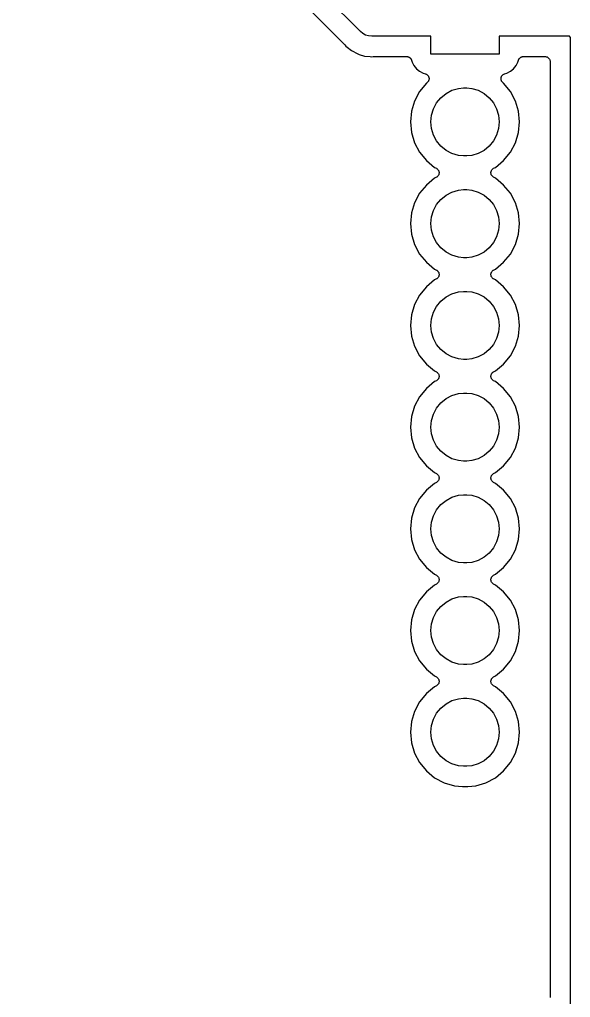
# Model space of a CAD drawing. Extents: x 1.72 to 9.76, y -6.3 to -1.2.
# Drawn here: x 8.26 to 8.802, y -3.755 to -2.794 of the extents above; entities that cross this region are included whole.
import ezdxf

# ---------------------------------------------------------------- set-up
doc = ezdxf.new("R2010")
doc.units = 0
doc.header["$MEASUREMENT"] = 0
doc.layers.add('BLACK', color=7, linetype='CONTINUOUS')

msp = doc.modelspace()

# ---------------------------------------------------------------- linework, layer by layer
at = {"layer": 'BLACK', "linetype": 'CONTINUOUS'}
for p, q in [((8.59461, -2.80539), (8.27335, -2.48412)), ((8.26007, -2.49913), (8.5796, -2.81866)), ((8.59511, -2.80599), (8.59461, -2.80539)), ((8.59749, -2.80794), (8.59511, -2.80599)), ((8.5975, -2.80796), (8.59749, -2.80794)), ((8.60024, -2.80942), (8.5975, -2.80796)), ((8.60321, -2.81032), (8.60024, -2.80942)), ((8.6063, -2.81062), (8.60321, -2.81032)), ((8.60707, -2.81055), (8.6063, -2.81062)), ((8.66454, -2.81055), (8.60707, -2.81055)), ((8.66454, -2.82826), (8.66454, -2.81055)), ((8.80056, -2.81055), (8.73146, -2.81055)), ((8.73146, -2.81055), (8.73146, -2.82826)), ((8.80165, -2.81164), (8.80056, -2.81055)), ((8.80165, -3.76584), (8.80165, -2.81164)), ((8.5796, -2.81866), (8.57965, -2.81871)), ((8.57965, -2.81871), (8.57978, -2.81888)), ((8.57978, -2.81888), (8.57993, -2.81903)), ((8.57993, -2.81903), (8.5809, -2.8202)), ((8.5809, -2.8202), (8.58207, -2.82116)), ((8.58207, -2.82116), (8.58207, -2.82117)), ((8.58207, -2.82117), (8.58634, -2.82467)), ((8.58634, -2.82467), (8.59255, -2.82799)), ((8.59255, -2.82799), (8.59385, -2.82838)), ((8.59385, -2.82838), (8.59385, -2.82838)), ((8.59385, -2.82838), (8.59929, -2.83003)), ((8.59929, -2.83003), (8.60478, -2.83057)), ((8.60478, -2.83057), (8.60478, -2.83057)), ((8.60478, -2.83057), (8.6063, -2.83072)), ((8.6063, -2.83072), (8.60781, -2.83057)), ((8.60781, -2.83057), (8.60788, -2.83057)), ((8.60788, -2.83057), (8.60809, -2.83057)), ((8.60809, -2.83057), (8.6083, -2.83055)), ((8.6083, -2.83055), (8.64062, -2.83055)), ((8.64062, -2.83055), (8.64069, -2.83055)), ((8.64069, -2.83055), (8.64091, -2.83057)), ((8.64091, -2.83057), (8.64114, -2.83057)), ((8.64114, -2.83057), (8.6414, -2.83063)), ((8.6414, -2.83063), (8.64166, -2.83066)), ((8.64166, -2.83066), (8.64187, -2.83073)), ((8.64187, -2.83073), (8.64209, -2.83077)), ((8.64209, -2.83077), (8.64234, -2.83087)), ((8.64234, -2.83087), (8.64259, -2.83095)), ((8.64259, -2.83095), (8.64279, -2.83106)), ((8.64279, -2.83106), (8.64299, -2.83115)), ((8.64299, -2.83115), (8.64321, -2.83129)), ((8.64321, -2.83129), (8.64344, -2.83142)), ((8.64344, -2.83142), (8.64362, -2.83157)), ((8.64362, -2.83157), (8.6438, -2.83169)), ((8.6438, -2.83169), (8.64399, -2.83188)), ((8.64399, -2.83188), (8.64419, -2.83205)), ((8.64419, -2.83205), (8.64433, -2.83222)), ((8.64433, -2.83222), (8.64449, -2.83238)), ((8.64449, -2.83238), (8.64464, -2.8326)), ((8.64464, -2.8326), (8.6448, -2.83281)), ((8.6448, -2.83281), (8.64491, -2.83301)), ((8.64491, -2.83301), (8.64503, -2.83319)), ((8.64503, -2.83319), (8.64513, -2.83344)), ((8.64513, -2.83344), (8.64526, -2.83367)), ((8.64526, -2.83367), (8.64532, -2.83389)), ((8.64532, -2.83389), (8.6454, -2.8341)), ((8.6454, -2.8341), (8.64597, -2.83596)), ((8.73146, -2.82826), (8.66454, -2.82826)), ((8.75003, -2.83596), (8.7506, -2.8341)), ((8.7506, -2.8341), (8.75062, -2.83403)), ((8.75062, -2.83403), (8.7507, -2.83382)), ((8.7507, -2.83382), (8.75077, -2.83361)), ((8.75077, -2.83361), (8.7509, -2.83338)), ((8.7509, -2.83338), (8.751, -2.83313)), ((8.751, -2.83313), (8.75113, -2.83295)), ((8.75113, -2.83295), (8.75123, -2.83275)), ((8.75123, -2.83275), (8.7514, -2.83255)), ((8.7514, -2.83255), (8.75155, -2.83233)), ((8.75155, -2.83233), (8.75171, -2.83217)), ((8.75171, -2.83217), (8.75186, -2.832)), ((8.75186, -2.832), (8.75206, -2.83183)), ((8.75206, -2.83183), (8.75225, -2.83165)), ((8.75225, -2.83165), (8.75244, -2.83152)), ((8.75244, -2.83152), (8.75261, -2.83138)), ((8.75261, -2.83138), (8.75285, -2.83126)), ((8.75285, -2.83126), (8.75307, -2.83111)), ((8.75307, -2.83111), (8.75328, -2.83103)), ((8.75328, -2.83103), (8.75347, -2.83093)), ((8.75347, -2.83093), (8.75373, -2.83085)), ((8.75373, -2.83085), (8.75397, -2.83075)), ((8.75397, -2.83075), (8.75419, -2.83071)), ((8.75419, -2.83071), (8.75441, -2.83064)), ((8.75441, -2.83064), (8.75467, -2.83062)), ((8.75467, -2.83062), (8.75493, -2.83057)), ((8.75493, -2.83057), (8.75516, -2.83057)), ((8.75516, -2.83057), (8.75538, -2.83055)), ((8.75538, -2.83055), (8.77665, -2.83055)), ((8.77665, -2.83055), (8.77669, -2.83055)), ((8.77669, -2.83055), (8.77669, -2.83055)), ((8.77669, -2.83055), (8.77669, -2.83055)), ((8.77669, -2.83055), (8.77672, -2.83055)), ((8.77672, -2.83055), (8.77719, -2.8306)), ((8.77719, -2.8306), (8.77766, -2.83065)), ((8.77766, -2.83065), (8.77767, -2.83066)), ((8.77767, -2.83066), (8.77769, -2.83066)), ((8.77769, -2.83066), (8.77814, -2.8308)), ((8.77814, -2.8308), (8.77859, -2.83094)), ((8.77859, -2.83094), (8.77861, -2.83095)), ((8.77861, -2.83095), (8.77862, -2.83095)), ((8.77862, -2.83095), (8.77903, -2.83118)), ((8.77903, -2.83118), (8.77945, -2.8314)), ((8.77945, -2.8314), (8.77946, -2.83141)), ((8.77946, -2.83141), (8.77948, -2.83142)), ((8.77948, -2.83142), (8.77984, -2.83172)), ((8.77984, -2.83172), (8.7802, -2.83202)), ((8.7802, -2.83202), (8.78021, -2.83204)), ((8.78021, -2.83204), (8.78022, -2.83205)), ((8.78022, -2.83205), (8.78052, -2.83242)), ((8.78052, -2.83242), (8.78082, -2.83278)), ((8.78082, -2.83278), (8.78082, -2.8328)), ((8.78082, -2.8328), (8.78084, -2.83281)), ((8.78084, -2.83281), (8.78105, -2.83323)), ((8.78105, -2.83323), (8.78127, -2.83364)), ((8.78127, -2.83364), (8.78128, -2.83366)), ((8.78128, -2.83366), (8.78129, -2.83367)), ((8.78129, -2.83367), (8.78142, -2.83413)), ((8.78142, -2.83413), (8.78156, -2.83458)), ((8.78156, -2.83458), (8.78156, -2.83459)), ((8.78156, -2.83459), (8.78156, -2.83461)), ((8.78156, -2.83461), (8.78161, -2.83508)), ((8.78161, -2.83508), (8.78165, -2.83555)), ((8.78165, -2.83555), (8.78165, -3.75548)), ((8.64597, -2.83596), (8.64783, -2.83943)), ((8.64783, -2.83943), (8.65032, -2.84248)), ((8.65032, -2.84248), (8.65337, -2.84497)), ((8.65337, -2.84497), (8.65684, -2.84683)), ((8.73916, -2.84683), (8.74263, -2.84497)), ((8.74263, -2.84497), (8.74568, -2.84248)), ((8.74568, -2.84248), (8.74817, -2.83943)), ((8.74817, -2.83943), (8.75003, -2.83596)), ((8.65684, -2.84683), (8.65908, -2.84751)), ((8.65908, -2.84751), (8.65913, -2.84753)), ((8.65913, -2.84753), (8.65913, -2.84753)), ((8.65913, -2.84753), (8.65913, -2.84753)), ((8.65913, -2.84753), (8.65915, -2.84753)), ((8.65915, -2.84753), (8.6596, -2.84772)), ((8.6596, -2.84772), (8.66003, -2.84791)), ((8.66003, -2.84791), (8.66004, -2.84791)), ((8.66004, -2.84791), (8.66005, -2.84792)), ((8.66005, -2.84792), (8.66045, -2.84819)), ((8.66045, -2.84819), (8.66084, -2.84846)), ((8.66084, -2.84846), (8.66084, -2.84846)), ((8.66084, -2.84846), (8.66085, -2.84847)), ((8.66085, -2.84847), (8.66119, -2.84882)), ((8.66119, -2.84882), (8.66152, -2.84915)), ((8.66176, -2.85508), (8.6615, -2.85547)), ((8.66152, -2.84915), (8.66153, -2.84916)), ((8.66153, -2.84916), (8.66153, -2.84917)), ((8.66153, -2.84917), (8.6618, -2.84957)), ((8.66203, -2.85468), (8.66176, -2.85508)), ((8.6618, -2.84957), (8.66206, -2.84997)), ((8.66204, -2.85466), (8.66203, -2.85467)), ((8.66203, -2.85467), (8.66203, -2.85468)), ((8.66222, -2.85423), (8.66204, -2.85466)), ((8.66206, -2.84997), (8.66206, -2.84998)), ((8.66206, -2.84998), (8.66207, -2.84999)), ((8.66207, -2.84999), (8.66224, -2.85043)), ((8.66241, -2.85378), (8.66222, -2.85423)), ((8.66224, -2.85043), (8.66243, -2.85087)), ((8.66251, -2.85329), (8.66241, -2.85376)), ((8.66241, -2.85376), (8.66241, -2.85377)), ((8.66241, -2.85377), (8.66241, -2.85378)), ((8.66243, -2.85087), (8.66243, -2.85088)), ((8.66243, -2.85088), (8.66243, -2.85089)), ((8.66243, -2.85089), (8.66252, -2.85136)), ((8.66261, -2.85282), (8.66251, -2.85329)), ((8.66252, -2.85136), (8.66261, -2.85183)), ((8.66261, -2.85183), (8.66261, -2.85184)), ((8.66261, -2.85184), (8.66261, -2.85185)), ((8.66261, -2.85185), (8.66261, -2.85232)), ((8.66261, -2.85232), (8.66261, -2.8528)), ((8.66261, -2.8528), (8.66261, -2.85281)), ((8.66261, -2.85281), (8.66261, -2.85282)), ((8.73339, -2.85178), (8.7334, -2.85177)), ((8.73339, -2.85225), (8.73339, -2.85178)), ((8.73339, -2.85273), (8.73339, -2.85225)), ((8.73339, -2.85274), (8.73339, -2.85273)), ((8.73339, -2.85276), (8.73339, -2.85274)), ((8.73348, -2.85322), (8.73339, -2.85276)), ((8.7334, -2.85176), (8.73349, -2.85129)), ((8.7334, -2.85177), (8.7334, -2.85176)), ((8.73357, -2.85369), (8.73348, -2.85322)), ((8.73349, -2.85129), (8.73359, -2.85082)), ((8.73357, -2.8537), (8.73357, -2.85369)), ((8.73357, -2.85371), (8.73357, -2.8537)), ((8.73375, -2.85416), (8.73357, -2.85371)), ((8.73359, -2.8508), (8.73378, -2.85037)), ((8.73359, -2.85081), (8.73359, -2.8508)), ((8.73359, -2.85082), (8.73359, -2.85081)), ((8.73393, -2.8546), (8.73375, -2.85416)), ((8.73378, -2.85037), (8.73397, -2.84992)), ((8.73393, -2.85461), (8.73393, -2.8546)), ((8.73394, -2.85462), (8.73393, -2.85461)), ((8.7342, -2.85501), (8.73394, -2.85462)), ((8.73397, -2.84991), (8.73398, -2.8499)), ((8.73397, -2.84992), (8.73397, -2.84991)), ((8.73398, -2.8499), (8.73424, -2.84951)), ((8.73446, -2.85542), (8.7342, -2.85501)), ((8.73424, -2.84951), (8.73451, -2.84911)), ((8.73451, -2.84911), (8.73452, -2.84911)), ((8.73452, -2.8491), (8.73487, -2.84876)), ((8.73452, -2.84911), (8.73452, -2.8491)), ((8.73487, -2.84876), (8.7352, -2.84843)), ((8.7352, -2.84843), (8.73521, -2.84842)), ((8.73521, -2.84842), (8.73522, -2.84841)), ((8.73522, -2.84841), (8.73562, -2.84815)), ((8.73562, -2.84815), (8.73601, -2.84788)), ((8.73601, -2.84788), (8.73602, -2.84788)), ((8.73602, -2.84788), (8.73603, -2.84787)), ((8.73603, -2.84787), (8.73648, -2.84769)), ((8.73648, -2.84769), (8.73692, -2.84751)), ((8.73692, -2.84751), (8.73916, -2.84683)), ((8.66001, -2.85681), (8.65333, -2.86495)), ((8.66081, -2.85616), (8.66001, -2.85681)), ((8.66114, -2.85583), (8.66081, -2.85616)), ((8.66148, -2.85549), (8.66114, -2.85583)), ((8.66149, -2.85548), (8.66148, -2.85549)), ((8.6615, -2.85547), (8.66149, -2.85548)), ((8.67932, -2.86684), (8.68513, -2.86373)), ((8.68513, -2.86373), (8.69144, -2.86182)), ((8.69144, -2.86182), (8.69636, -2.86134)), ((8.69636, -2.86134), (8.69964, -2.86134)), ((8.69964, -2.86134), (8.70456, -2.86182)), ((8.70456, -2.86182), (8.71087, -2.86373)), ((8.71087, -2.86373), (8.71668, -2.86684)), ((8.73447, -2.85542), (8.73446, -2.85542)), ((8.73447, -2.85543), (8.73447, -2.85542)), ((8.73481, -2.85577), (8.73447, -2.85543)), ((8.73514, -2.85612), (8.73481, -2.85577)), ((8.73516, -2.85613), (8.73514, -2.85612)), ((8.73519, -2.85616), (8.73516, -2.85613)), ((8.73516, -2.85613), (8.73516, -2.85613)), ((8.73516, -2.85613), (8.73516, -2.85613)), ((8.73599, -2.85681), (8.73519, -2.85616)), ((8.74267, -2.86495), (8.73599, -2.85681)), ((8.64837, -2.87424), (8.64531, -2.88432)), ((8.65333, -2.86495), (8.64837, -2.87424)), ((8.67004, -2.87612), (8.67422, -2.87102)), ((8.67422, -2.87102), (8.67932, -2.86684)), ((8.71668, -2.86684), (8.72178, -2.87102)), ((8.72178, -2.87102), (8.72596, -2.87612)), ((8.74763, -2.87424), (8.74267, -2.86495)), ((8.75069, -2.88432), (8.74763, -2.87424)), ((8.66502, -2.88824), (8.66693, -2.88193)), ((8.66693, -2.88193), (8.67004, -2.87612)), ((8.72596, -2.87612), (8.72907, -2.88193)), ((8.72907, -2.88193), (8.73098, -2.88824)), ((8.64531, -2.88432), (8.64428, -2.8948)), ((8.66437, -2.8948), (8.66502, -2.88824)), ((8.73098, -2.88824), (8.73163, -2.8948)), ((8.75172, -2.8948), (8.75069, -2.88432)), ((8.64428, -2.8948), (8.64531, -2.90528)), ((8.66502, -2.90136), (8.66437, -2.8948)), ((8.66693, -2.90767), (8.66502, -2.90136)), ((8.73098, -2.90136), (8.72907, -2.90767)), ((8.73163, -2.8948), (8.73098, -2.90136)), ((8.75069, -2.90528), (8.75172, -2.8948)), ((8.64531, -2.90528), (8.64837, -2.91536)), ((8.67004, -2.91348), (8.66693, -2.90767)), ((8.72907, -2.90767), (8.72596, -2.91348)), ((8.74763, -2.91536), (8.75069, -2.90528)), ((8.64837, -2.91536), (8.65333, -2.92465)), ((8.67422, -2.91858), (8.67004, -2.91348)), ((8.67932, -2.92276), (8.67422, -2.91858)), ((8.72178, -2.91858), (8.71668, -2.92276)), ((8.72596, -2.91348), (8.72178, -2.91858)), ((8.74267, -2.92465), (8.74763, -2.91536)), ((8.65333, -2.92465), (8.66001, -2.93279)), ((8.68513, -2.92587), (8.67932, -2.92276)), ((8.69144, -2.92778), (8.68513, -2.92587)), ((8.69636, -2.92826), (8.69144, -2.92778)), ((8.69964, -2.92826), (8.69636, -2.92826)), ((8.70456, -2.92778), (8.69964, -2.92826)), ((8.71087, -2.92587), (8.70456, -2.92778)), ((8.71668, -2.92276), (8.71087, -2.92587)), ((8.73599, -2.93279), (8.74267, -2.92465)), ((8.66001, -2.93279), (8.66815, -2.93947)), ((8.66815, -2.93947), (8.66988, -2.94039)), ((8.66988, -2.94039), (8.66992, -2.94041)), ((8.66992, -2.94041), (8.66992, -2.94041)), ((8.66992, -2.94041), (8.66992, -2.94041)), ((8.66992, -2.94041), (8.66994, -2.94042)), ((8.66994, -2.94042), (8.67033, -2.94069)), ((8.67033, -2.94069), (8.67072, -2.94096)), ((8.67072, -2.94096), (8.67073, -2.94097)), ((8.67073, -2.94097), (8.67074, -2.94098)), ((8.67074, -2.94098), (8.67108, -2.94132)), ((8.67108, -2.94132), (8.67141, -2.94166)), ((8.67141, -2.94166), (8.67142, -2.94167)), ((8.72435, -2.94202), (8.72462, -2.94162)), ((8.72462, -2.94162), (8.72463, -2.94161)), ((8.72463, -2.94161), (8.72464, -2.9416)), ((8.72464, -2.9416), (8.72498, -2.94127)), ((8.72498, -2.94127), (8.72531, -2.94093)), ((8.72531, -2.94093), (8.72532, -2.94093)), ((8.72532, -2.94093), (8.72533, -2.94092)), ((8.72533, -2.94092), (8.72573, -2.94065)), ((8.72573, -2.94065), (8.72612, -2.94039)), ((8.72612, -2.94039), (8.72785, -2.93947)), ((8.72785, -2.93947), (8.73599, -2.93279)), ((8.66815, -2.95013), (8.66001, -2.95681)), ((8.66988, -2.94921), (8.66815, -2.95013)), ((8.67027, -2.94894), (8.66988, -2.94921)), ((8.67067, -2.94868), (8.67027, -2.94894)), ((8.67068, -2.94867), (8.67067, -2.94868)), ((8.67069, -2.94867), (8.67068, -2.94867)), ((8.67103, -2.94833), (8.67069, -2.94867)), ((8.67136, -2.948), (8.67103, -2.94833)), ((8.67137, -2.94799), (8.67136, -2.948)), ((8.67138, -2.94798), (8.67137, -2.94799)), ((8.67165, -2.94758), (8.67138, -2.94798)), ((8.67142, -2.94167), (8.67142, -2.94168)), ((8.67142, -2.94168), (8.67168, -2.94207)), ((8.67191, -2.94719), (8.67165, -2.94758)), ((8.67168, -2.94207), (8.67195, -2.94247)), ((8.67192, -2.94718), (8.67191, -2.94719)), ((8.67211, -2.94673), (8.67192, -2.94717)), ((8.67192, -2.94717), (8.67192, -2.94718)), ((8.67195, -2.94247), (8.67195, -2.94248)), ((8.67195, -2.94248), (8.67196, -2.94249)), ((8.67196, -2.94249), (8.67213, -2.94293)), ((8.67229, -2.94629), (8.67211, -2.94673)), ((8.67213, -2.94293), (8.67231, -2.94338)), ((8.6723, -2.94627), (8.67229, -2.94628)), ((8.67229, -2.94628), (8.67229, -2.94629)), ((8.67239, -2.9458), (8.6723, -2.94627)), ((8.67231, -2.94338), (8.67231, -2.94339)), ((8.67231, -2.94339), (8.67232, -2.9434)), ((8.67232, -2.9434), (8.67241, -2.94387)), ((8.67249, -2.94533), (8.67239, -2.9458)), ((8.67241, -2.94387), (8.6725, -2.94434)), ((8.6725, -2.94483), (8.67249, -2.94531)), ((8.67249, -2.94531), (8.67249, -2.94532)), ((8.67249, -2.94532), (8.67249, -2.94533)), ((8.6725, -2.94434), (8.6725, -2.94435)), ((8.6725, -2.94435), (8.6725, -2.94436)), ((8.6725, -2.94436), (8.6725, -2.94483)), ((8.7235, -2.94477), (8.72351, -2.94429)), ((8.7235, -2.94524), (8.7235, -2.94477)), ((8.7235, -2.94525), (8.7235, -2.94524)), ((8.7235, -2.94526), (8.7235, -2.94525)), ((8.72359, -2.94573), (8.7235, -2.94526)), ((8.72351, -2.94427), (8.72361, -2.9438)), ((8.72351, -2.94428), (8.72351, -2.94427)), ((8.72351, -2.94429), (8.72351, -2.94428)), ((8.72368, -2.9462), (8.72359, -2.94573)), ((8.72361, -2.9438), (8.7237, -2.94333)), ((8.72369, -2.94621), (8.72368, -2.9462)), ((8.72369, -2.94622), (8.72369, -2.94621)), ((8.72387, -2.94666), (8.72369, -2.94622)), ((8.7237, -2.94333), (8.72371, -2.94332)), ((8.72371, -2.94331), (8.72389, -2.94287)), ((8.72371, -2.94332), (8.72371, -2.94331)), ((8.72404, -2.94711), (8.72387, -2.94666)), ((8.72389, -2.94287), (8.72408, -2.94243)), ((8.72405, -2.94712), (8.72404, -2.94711)), ((8.72405, -2.94713), (8.72405, -2.94712)), ((8.72432, -2.94752), (8.72405, -2.94713)), ((8.72408, -2.94242), (8.72409, -2.94241)), ((8.72408, -2.94243), (8.72408, -2.94242)), ((8.72409, -2.94241), (8.72435, -2.94202)), ((8.72458, -2.94792), (8.72432, -2.94752)), ((8.72458, -2.94793), (8.72458, -2.94792)), ((8.72459, -2.94794), (8.72458, -2.94793)), ((8.72492, -2.94828), (8.72459, -2.94794)), ((8.72526, -2.94862), (8.72492, -2.94828)), ((8.72527, -2.94863), (8.72526, -2.94862)), ((8.72528, -2.94864), (8.72527, -2.94863)), ((8.72566, -2.9489), (8.72528, -2.94864)), ((8.72606, -2.94918), (8.72566, -2.9489)), ((8.72608, -2.94919), (8.72606, -2.94918)), ((8.72612, -2.94921), (8.72608, -2.94919)), ((8.72608, -2.94919), (8.72608, -2.94919)), ((8.72608, -2.94919), (8.72608, -2.94919)), ((8.72785, -2.95013), (8.72612, -2.94921)), ((8.73599, -2.95681), (8.72785, -2.95013)), ((8.66001, -2.95681), (8.65333, -2.96495)), ((8.74267, -2.96495), (8.73599, -2.95681)), ((8.65333, -2.96495), (8.64837, -2.97424)), ((8.67422, -2.97102), (8.67932, -2.96684)), ((8.67932, -2.96684), (8.68513, -2.96373)), ((8.68513, -2.96373), (8.69144, -2.96182)), ((8.69144, -2.96182), (8.69636, -2.96134)), ((8.69636, -2.96134), (8.69964, -2.96134)), ((8.69964, -2.96134), (8.70456, -2.96182)), ((8.70456, -2.96182), (8.71087, -2.96373)), ((8.71087, -2.96373), (8.71668, -2.96684)), ((8.71668, -2.96684), (8.72178, -2.97102)), ((8.74763, -2.97424), (8.74267, -2.96495)), ((8.64837, -2.97424), (8.64531, -2.98432)), ((8.66693, -2.98193), (8.67004, -2.97612)), ((8.67004, -2.97612), (8.67422, -2.97102)), ((8.72178, -2.97102), (8.72596, -2.97612)), ((8.72596, -2.97612), (8.72907, -2.98193)), ((8.75069, -2.98432), (8.74763, -2.97424)), ((8.64531, -2.98432), (8.64428, -2.9948)), ((8.66437, -2.9948), (8.66502, -2.98824)), ((8.66502, -2.98824), (8.66693, -2.98193)), ((8.72907, -2.98193), (8.73098, -2.98824)), ((8.73098, -2.98824), (8.73163, -2.9948)), ((8.75172, -2.9948), (8.75069, -2.98432)), ((8.64428, -2.9948), (8.64531, -3.00528)), ((8.66502, -3.00136), (8.66437, -2.9948)), ((8.73163, -2.9948), (8.73098, -3.00136)), ((8.75069, -3.00528), (8.75172, -2.9948)), ((8.64531, -3.00528), (8.64837, -3.01536)), ((8.66693, -3.00767), (8.66502, -3.00136)), ((8.67004, -3.01348), (8.66693, -3.00767)), ((8.72907, -3.00767), (8.72596, -3.01348)), ((8.73098, -3.00136), (8.72907, -3.00767)), ((8.74763, -3.01536), (8.75069, -3.00528)), ((8.64837, -3.01536), (8.65333, -3.02465)), ((8.67422, -3.01858), (8.67004, -3.01348)), ((8.72596, -3.01348), (8.72178, -3.01858)), ((8.74267, -3.02465), (8.74763, -3.01536)), ((8.65333, -3.02465), (8.66001, -3.03279)), ((8.67932, -3.02276), (8.67422, -3.01858)), ((8.68513, -3.02587), (8.67932, -3.02276)), ((8.69144, -3.02778), (8.68513, -3.02587)), ((8.69636, -3.02826), (8.69144, -3.02778)), ((8.70456, -3.02778), (8.69964, -3.02826)), ((8.71087, -3.02587), (8.70456, -3.02778)), ((8.71668, -3.02276), (8.71087, -3.02587)), ((8.72178, -3.01858), (8.71668, -3.02276)), ((8.73599, -3.03279), (8.74267, -3.02465)), ((8.66001, -3.03279), (8.66815, -3.03947)), ((8.69964, -3.02826), (8.69636, -3.02826)), ((8.72785, -3.03947), (8.73599, -3.03279)), ((8.66815, -3.03947), (8.66988, -3.04039)), ((8.66988, -3.04039), (8.66992, -3.04041)), ((8.66992, -3.04041), (8.66992, -3.04041)), ((8.66992, -3.04041), (8.66992, -3.04041)), ((8.66992, -3.04041), (8.66994, -3.04042)), ((8.66994, -3.04042), (8.67033, -3.04069)), ((8.67033, -3.04069), (8.67072, -3.04096)), ((8.67072, -3.04096), (8.67073, -3.04097)), ((8.67073, -3.04097), (8.67074, -3.04098)), ((8.67074, -3.04098), (8.67108, -3.04132)), ((8.67108, -3.04132), (8.67141, -3.04166)), ((8.67141, -3.04166), (8.67142, -3.04167)), ((8.67142, -3.04167), (8.67142, -3.04168)), ((8.67142, -3.04168), (8.67168, -3.04207)), ((8.67191, -3.04719), (8.67165, -3.04758)), ((8.67168, -3.04207), (8.67195, -3.04247)), ((8.67192, -3.04718), (8.67191, -3.04719)), ((8.67211, -3.04673), (8.67192, -3.04717)), ((8.67192, -3.04717), (8.67192, -3.04718)), ((8.67195, -3.04247), (8.67195, -3.04248)), ((8.67195, -3.04248), (8.67196, -3.04249)), ((8.67196, -3.04249), (8.67213, -3.04293)), ((8.67229, -3.04629), (8.67211, -3.04673)), ((8.67213, -3.04293), (8.67231, -3.04338)), ((8.6723, -3.04627), (8.67229, -3.04628)), ((8.67229, -3.04628), (8.67229, -3.04629)), ((8.67239, -3.0458), (8.6723, -3.04627)), ((8.67231, -3.04338), (8.67231, -3.04339)), ((8.67231, -3.04339), (8.67232, -3.0434)), ((8.67232, -3.0434), (8.67241, -3.04387)), ((8.67249, -3.04533), (8.67239, -3.0458)), ((8.67241, -3.04387), (8.6725, -3.04434)), ((8.6725, -3.04483), (8.67249, -3.04531)), ((8.67249, -3.04531), (8.67249, -3.04532)), ((8.67249, -3.04532), (8.67249, -3.04533)), ((8.6725, -3.04434), (8.6725, -3.04435)), ((8.6725, -3.04435), (8.6725, -3.04436)), ((8.6725, -3.04436), (8.6725, -3.04483)), ((8.7235, -3.04477), (8.72351, -3.04429)), ((8.7235, -3.04524), (8.7235, -3.04477)), ((8.7235, -3.04525), (8.7235, -3.04524)), ((8.7235, -3.04526), (8.7235, -3.04525)), ((8.72359, -3.04573), (8.7235, -3.04526)), ((8.72351, -3.04427), (8.72361, -3.0438)), ((8.72351, -3.04428), (8.72351, -3.04427)), ((8.72351, -3.04429), (8.72351, -3.04428)), ((8.72368, -3.0462), (8.72359, -3.04573)), ((8.72361, -3.0438), (8.7237, -3.04333)), ((8.72369, -3.04621), (8.72368, -3.0462)), ((8.72369, -3.04622), (8.72369, -3.04621)), ((8.72387, -3.04666), (8.72369, -3.04622)), ((8.7237, -3.04333), (8.72371, -3.04332)), ((8.72371, -3.04331), (8.72389, -3.04287)), ((8.72371, -3.04332), (8.72371, -3.04331)), ((8.72404, -3.04711), (8.72387, -3.04666)), ((8.72389, -3.04287), (8.72408, -3.04243)), ((8.72405, -3.04712), (8.72404, -3.04711)), ((8.72405, -3.04713), (8.72405, -3.04712)), ((8.72432, -3.04752), (8.72405, -3.04713)), ((8.72408, -3.04242), (8.72409, -3.04241)), ((8.72408, -3.04243), (8.72408, -3.04242)), ((8.72409, -3.04241), (8.72435, -3.04202)), ((8.72435, -3.04202), (8.72462, -3.04162)), ((8.72462, -3.04162), (8.72463, -3.04161)), ((8.72463, -3.04161), (8.72464, -3.0416)), ((8.72464, -3.0416), (8.72498, -3.04127)), ((8.72498, -3.04127), (8.72531, -3.04093)), ((8.72531, -3.04093), (8.72532, -3.04093)), ((8.72532, -3.04093), (8.72533, -3.04092)), ((8.72533, -3.04092), (8.72573, -3.04065)), ((8.72573, -3.04065), (8.72612, -3.04039)), ((8.72612, -3.04039), (8.72785, -3.03947)), ((8.66001, -3.05681), (8.65333, -3.06495)), ((8.66815, -3.05013), (8.66001, -3.05681)), ((8.66988, -3.04921), (8.66815, -3.05013)), ((8.67027, -3.04894), (8.66988, -3.04921)), ((8.67067, -3.04868), (8.67027, -3.04894)), ((8.67068, -3.04867), (8.67067, -3.04868)), ((8.67069, -3.04867), (8.67068, -3.04867)), ((8.67103, -3.04833), (8.67069, -3.04867)), ((8.67136, -3.048), (8.67103, -3.04833)), ((8.67137, -3.04799), (8.67136, -3.048)), ((8.67138, -3.04798), (8.67137, -3.04799)), ((8.67165, -3.04758), (8.67138, -3.04798)), ((8.72458, -3.04792), (8.72432, -3.04752)), ((8.72458, -3.04793), (8.72458, -3.04792)), ((8.72459, -3.04794), (8.72458, -3.04793)), ((8.72492, -3.04828), (8.72459, -3.04794)), ((8.72526, -3.04862), (8.72492, -3.04828)), ((8.72527, -3.04863), (8.72526, -3.04862)), ((8.72528, -3.04864), (8.72527, -3.04863)), ((8.72566, -3.0489), (8.72528, -3.04864)), ((8.72606, -3.04918), (8.72566, -3.0489)), ((8.72608, -3.04919), (8.72606, -3.04918)), ((8.72612, -3.04921), (8.72608, -3.04919)), ((8.72608, -3.04919), (8.72608, -3.04919)), ((8.72608, -3.04919), (8.72608, -3.04919)), ((8.72785, -3.05013), (8.72612, -3.04921)), ((8.73599, -3.05681), (8.72785, -3.05013)), ((8.74267, -3.06495), (8.73599, -3.05681)), ((8.65333, -3.06495), (8.64837, -3.07424)), ((8.67932, -3.06684), (8.68513, -3.06373)), ((8.68513, -3.06373), (8.69144, -3.06182)), ((8.69144, -3.06182), (8.69636, -3.06134)), ((8.69636, -3.06134), (8.69964, -3.06134)), ((8.69964, -3.06134), (8.70456, -3.06182)), ((8.70456, -3.06182), (8.71087, -3.06373)), ((8.71087, -3.06373), (8.71668, -3.06684)), ((8.74763, -3.07424), (8.74267, -3.06495)), ((8.64837, -3.07424), (8.64531, -3.08432)), ((8.66693, -3.08193), (8.67004, -3.07612)), ((8.67004, -3.07612), (8.67422, -3.07102)), ((8.67422, -3.07102), (8.67932, -3.06684)), ((8.71668, -3.06684), (8.72178, -3.07102)), ((8.72178, -3.07102), (8.72596, -3.07612)), ((8.72596, -3.07612), (8.72907, -3.08193)), ((8.75069, -3.08432), (8.74763, -3.07424)), ((8.64531, -3.08432), (8.64428, -3.0948)), ((8.66502, -3.08824), (8.66693, -3.08193)), ((8.72907, -3.08193), (8.73098, -3.08824)), ((8.75172, -3.0948), (8.75069, -3.08432)), ((8.64428, -3.0948), (8.64531, -3.10528)), ((8.66437, -3.0948), (8.66502, -3.08824)), ((8.66502, -3.10136), (8.66437, -3.0948)), ((8.73098, -3.08824), (8.73163, -3.0948)), ((8.73163, -3.0948), (8.73098, -3.10136)), ((8.75069, -3.10528), (8.75172, -3.0948)), ((8.66693, -3.10767), (8.66502, -3.10136)), ((8.73098, -3.10136), (8.72907, -3.10767)), ((8.64531, -3.10528), (8.64837, -3.11536)), ((8.67004, -3.11348), (8.66693, -3.10767)), ((8.67422, -3.11858), (8.67004, -3.11348)), ((8.72596, -3.11348), (8.72178, -3.11858)), ((8.72907, -3.10767), (8.72596, -3.11348)), ((8.74763, -3.11536), (8.75069, -3.10528)), ((8.64837, -3.11536), (8.65333, -3.12465)), ((8.67932, -3.12276), (8.67422, -3.11858)), ((8.68513, -3.12587), (8.67932, -3.12276)), ((8.71668, -3.12276), (8.71087, -3.12587)), ((8.72178, -3.11858), (8.71668, -3.12276)), ((8.74267, -3.12465), (8.74763, -3.11536)), ((8.65333, -3.12465), (8.66001, -3.13279)), ((8.66001, -3.13279), (8.66815, -3.13947)), ((8.69144, -3.12778), (8.68513, -3.12587)), ((8.69636, -3.12826), (8.69144, -3.12778)), ((8.69964, -3.12826), (8.69636, -3.12826)), ((8.70456, -3.12778), (8.69964, -3.12826)), ((8.71087, -3.12587), (8.70456, -3.12778)), ((8.72785, -3.13947), (8.73599, -3.13279)), ((8.73599, -3.13279), (8.74267, -3.12465)), ((8.66815, -3.13947), (8.66988, -3.14039)), ((8.66988, -3.14039), (8.66992, -3.14041)), ((8.66992, -3.14041), (8.66992, -3.14041)), ((8.66992, -3.14041), (8.66992, -3.14041)), ((8.66992, -3.14041), (8.66994, -3.14042)), ((8.66994, -3.14042), (8.67033, -3.14069)), ((8.67033, -3.14069), (8.67072, -3.14096)), ((8.67072, -3.14096), (8.67073, -3.14097)), ((8.67073, -3.14097), (8.67074, -3.14098)), ((8.67074, -3.14098), (8.67108, -3.14132)), ((8.67108, -3.14132), (8.67141, -3.14166)), ((8.67141, -3.14166), (8.67142, -3.14167)), ((8.67142, -3.14167), (8.67142, -3.14168)), ((8.67142, -3.14168), (8.67168, -3.14207)), ((8.67168, -3.14207), (8.67195, -3.14247)), ((8.67195, -3.14247), (8.67195, -3.14248)), ((8.67195, -3.14248), (8.67196, -3.14249)), ((8.67196, -3.14249), (8.67213, -3.14293)), ((8.67213, -3.14293), (8.67231, -3.14338)), ((8.67231, -3.14338), (8.67231, -3.14339)), ((8.67231, -3.14339), (8.67232, -3.1434)), ((8.67232, -3.1434), (8.67241, -3.14387)), ((8.72361, -3.1438), (8.7237, -3.14333)), ((8.7237, -3.14333), (8.72371, -3.14332)), ((8.72371, -3.14331), (8.72389, -3.14287)), ((8.72371, -3.14332), (8.72371, -3.14331)), ((8.72389, -3.14287), (8.72408, -3.14243)), ((8.72408, -3.14242), (8.72409, -3.14241)), ((8.72408, -3.14243), (8.72408, -3.14242)), ((8.72409, -3.14241), (8.72435, -3.14202)), ((8.72435, -3.14202), (8.72462, -3.14162)), ((8.72462, -3.14162), (8.72463, -3.14161)), ((8.72463, -3.14161), (8.72464, -3.1416)), ((8.72464, -3.1416), (8.72498, -3.14127)), ((8.72498, -3.14127), (8.72531, -3.14093)), ((8.72531, -3.14093), (8.72532, -3.14093)), ((8.72532, -3.14093), (8.72533, -3.14092)), ((8.72533, -3.14092), (8.72573, -3.14065)), ((8.72573, -3.14065), (8.72612, -3.14039)), ((8.72612, -3.14039), (8.72785, -3.13947)), ((8.66815, -3.15013), (8.66001, -3.15681)), ((8.66988, -3.14921), (8.66815, -3.15013)), ((8.67027, -3.14894), (8.66988, -3.14921)), ((8.67067, -3.14868), (8.67027, -3.14894)), ((8.67068, -3.14867), (8.67067, -3.14868)), ((8.67069, -3.14867), (8.67068, -3.14867)), ((8.67103, -3.14833), (8.67069, -3.14867)), ((8.67136, -3.148), (8.67103, -3.14833)), ((8.67137, -3.14799), (8.67136, -3.148)), ((8.67138, -3.14798), (8.67137, -3.14799)), ((8.67165, -3.14758), (8.67138, -3.14798)), ((8.67191, -3.14719), (8.67165, -3.14758)), ((8.67192, -3.14718), (8.67191, -3.14719)), ((8.67211, -3.14673), (8.67192, -3.14717)), ((8.67192, -3.14717), (8.67192, -3.14718)), ((8.67229, -3.14629), (8.67211, -3.14673)), ((8.6723, -3.14627), (8.67229, -3.14628)), ((8.67229, -3.14628), (8.67229, -3.14629)), ((8.67239, -3.1458), (8.6723, -3.14627)), ((8.67249, -3.14533), (8.67239, -3.1458)), ((8.67241, -3.14387), (8.6725, -3.14434)), ((8.6725, -3.14483), (8.67249, -3.14531)), ((8.67249, -3.14531), (8.67249, -3.14532)), ((8.67249, -3.14532), (8.67249, -3.14533)), ((8.6725, -3.14434), (8.6725, -3.14435)), ((8.6725, -3.14435), (8.6725, -3.14436)), ((8.6725, -3.14436), (8.6725, -3.14483)), ((8.7235, -3.14477), (8.72351, -3.14429)), ((8.7235, -3.14524), (8.7235, -3.14477)), ((8.7235, -3.14525), (8.7235, -3.14524)), ((8.7235, -3.14526), (8.7235, -3.14525)), ((8.72359, -3.14573), (8.7235, -3.14526)), ((8.72351, -3.14427), (8.72361, -3.1438)), ((8.72351, -3.14428), (8.72351, -3.14427)), ((8.72351, -3.14429), (8.72351, -3.14428)), ((8.72368, -3.1462), (8.72359, -3.14573)), ((8.72369, -3.14621), (8.72368, -3.1462)), ((8.72369, -3.14622), (8.72369, -3.14621)), ((8.72387, -3.14666), (8.72369, -3.14622)), ((8.72404, -3.14711), (8.72387, -3.14666)), ((8.72405, -3.14712), (8.72404, -3.14711)), ((8.72405, -3.14713), (8.72405, -3.14712)), ((8.72432, -3.14752), (8.72405, -3.14713)), ((8.72458, -3.14792), (8.72432, -3.14752)), ((8.72458, -3.14793), (8.72458, -3.14792)), ((8.72459, -3.14794), (8.72458, -3.14793)), ((8.72492, -3.14828), (8.72459, -3.14794)), ((8.72526, -3.14862), (8.72492, -3.14828)), ((8.72527, -3.14863), (8.72526, -3.14862)), ((8.72528, -3.14864), (8.72527, -3.14863)), ((8.72566, -3.1489), (8.72528, -3.14864)), ((8.72606, -3.14918), (8.72566, -3.1489)), ((8.72608, -3.14919), (8.72606, -3.14918)), ((8.72612, -3.14921), (8.72608, -3.14919)), ((8.72608, -3.14919), (8.72608, -3.14919)), ((8.72608, -3.14919), (8.72608, -3.14919)), ((8.72785, -3.15013), (8.72612, -3.14921)), ((8.73599, -3.15681), (8.72785, -3.15013)), ((8.66001, -3.15681), (8.65333, -3.16495)), ((8.68513, -3.16373), (8.69144, -3.16182)), ((8.69144, -3.16182), (8.69636, -3.16134)), ((8.69636, -3.16134), (8.69964, -3.16134)), ((8.69964, -3.16134), (8.70456, -3.16182)), ((8.70456, -3.16182), (8.71087, -3.16373)), ((8.74267, -3.16495), (8.73599, -3.15681)), ((8.65333, -3.16495), (8.64837, -3.17424)), ((8.67004, -3.17612), (8.67422, -3.17102)), ((8.67422, -3.17102), (8.67932, -3.16684)), ((8.67932, -3.16684), (8.68513, -3.16373)), ((8.71087, -3.16373), (8.71668, -3.16684)), ((8.71668, -3.16684), (8.72178, -3.17102)), ((8.72178, -3.17102), (8.72596, -3.17612)), ((8.74763, -3.17424), (8.74267, -3.16495)), ((8.64837, -3.17424), (8.64531, -3.18432)), ((8.66502, -3.18824), (8.66693, -3.18193)), ((8.66693, -3.18193), (8.67004, -3.17612)), ((8.72596, -3.17612), (8.72907, -3.18193)), ((8.72907, -3.18193), (8.73098, -3.18824)), ((8.75069, -3.18432), (8.74763, -3.17424)), ((8.64531, -3.18432), (8.64428, -3.1948)), ((8.66437, -3.1948), (8.66502, -3.18824)), ((8.73098, -3.18824), (8.73163, -3.1948)), ((8.75172, -3.1948), (8.75069, -3.18432)), ((8.64428, -3.1948), (8.64531, -3.20528)), ((8.66502, -3.20136), (8.66437, -3.1948)), ((8.73163, -3.1948), (8.73098, -3.20136)), ((8.75069, -3.20528), (8.75172, -3.1948)), ((8.64531, -3.20528), (8.64837, -3.21536)), ((8.66693, -3.20767), (8.66502, -3.20136)), ((8.67004, -3.21348), (8.66693, -3.20767)), ((8.72907, -3.20767), (8.72596, -3.21348)), ((8.73098, -3.20136), (8.72907, -3.20767)), ((8.74763, -3.21536), (8.75069, -3.20528)), ((8.64837, -3.21536), (8.65333, -3.22465)), ((8.67422, -3.21858), (8.67004, -3.21348)), ((8.67932, -3.22276), (8.67422, -3.21858)), ((8.72178, -3.21858), (8.71668, -3.22276)), ((8.72596, -3.21348), (8.72178, -3.21858)), ((8.74267, -3.22465), (8.74763, -3.21536)), ((8.65333, -3.22465), (8.66001, -3.23279)), ((8.68513, -3.22587), (8.67932, -3.22276)), ((8.69144, -3.22778), (8.68513, -3.22587)), ((8.69636, -3.22826), (8.69144, -3.22778)), ((8.69964, -3.22826), (8.69636, -3.22826)), ((8.70456, -3.22778), (8.69964, -3.22826)), ((8.71087, -3.22587), (8.70456, -3.22778)), ((8.71668, -3.22276), (8.71087, -3.22587)), ((8.73599, -3.23279), (8.74267, -3.22465)), ((8.66001, -3.23279), (8.66815, -3.23947)), ((8.66815, -3.23947), (8.66988, -3.24039)), ((8.72612, -3.24039), (8.72785, -3.23947)), ((8.72785, -3.23947), (8.73599, -3.23279)), ((8.66988, -3.24921), (8.66815, -3.25013)), ((8.66988, -3.24039), (8.66992, -3.24041)), ((8.67027, -3.24894), (8.66988, -3.24921)), ((8.66992, -3.24041), (8.66992, -3.24041)), ((8.66992, -3.24041), (8.66992, -3.24041)), ((8.66992, -3.24041), (8.66994, -3.24042)), ((8.66994, -3.24042), (8.67033, -3.24069)), ((8.67067, -3.24868), (8.67027, -3.24894)), ((8.67033, -3.24069), (8.67072, -3.24096)), ((8.67068, -3.24867), (8.67067, -3.24868)), ((8.67069, -3.24867), (8.67068, -3.24867)), ((8.67103, -3.24833), (8.67069, -3.24867)), ((8.67072, -3.24096), (8.67073, -3.24097)), ((8.67073, -3.24097), (8.67074, -3.24098)), ((8.67074, -3.24098), (8.67108, -3.24132)), ((8.67136, -3.248), (8.67103, -3.24833)), ((8.67108, -3.24132), (8.67141, -3.24166)), ((8.67137, -3.24799), (8.67136, -3.248)), ((8.67138, -3.24798), (8.67137, -3.24799)), ((8.67165, -3.24758), (8.67138, -3.24798)), ((8.67141, -3.24166), (8.67142, -3.24167)), ((8.67142, -3.24167), (8.67142, -3.24168)), ((8.67142, -3.24168), (8.67168, -3.24207)), ((8.67191, -3.24719), (8.67165, -3.24758)), ((8.67168, -3.24207), (8.67195, -3.24247)), ((8.67192, -3.24718), (8.67191, -3.24719)), ((8.67211, -3.24673), (8.67192, -3.24717)), ((8.67192, -3.24717), (8.67192, -3.24718)), ((8.67195, -3.24247), (8.67195, -3.24248)), ((8.67195, -3.24248), (8.67196, -3.24249)), ((8.67196, -3.24249), (8.67213, -3.24293)), ((8.67229, -3.24629), (8.67211, -3.24673)), ((8.67213, -3.24293), (8.67231, -3.24338)), ((8.6723, -3.24627), (8.67229, -3.24628)), ((8.67229, -3.24628), (8.67229, -3.24629)), ((8.67239, -3.2458), (8.6723, -3.24627)), ((8.67231, -3.24338), (8.67231, -3.24339)), ((8.67231, -3.24339), (8.67232, -3.2434)), ((8.67232, -3.2434), (8.67241, -3.24387)), ((8.67249, -3.24533), (8.67239, -3.2458)), ((8.67241, -3.24387), (8.6725, -3.24434)), ((8.6725, -3.24483), (8.67249, -3.24531)), ((8.67249, -3.24531), (8.67249, -3.24532)), ((8.67249, -3.24532), (8.67249, -3.24533)), ((8.6725, -3.24434), (8.6725, -3.24435)), ((8.6725, -3.24435), (8.6725, -3.24436)), ((8.6725, -3.24436), (8.6725, -3.24483)), ((8.7235, -3.24477), (8.72351, -3.24429)), ((8.7235, -3.24524), (8.7235, -3.24477)), ((8.7235, -3.24525), (8.7235, -3.24524)), ((8.7235, -3.24526), (8.7235, -3.24525)), ((8.72359, -3.24573), (8.7235, -3.24526)), ((8.72351, -3.24427), (8.72361, -3.2438)), ((8.72351, -3.24428), (8.72351, -3.24427)), ((8.72351, -3.24429), (8.72351, -3.24428)), ((8.72368, -3.2462), (8.72359, -3.24573)), ((8.72361, -3.2438), (8.7237, -3.24333)), ((8.72369, -3.24621), (8.72368, -3.2462)), ((8.72369, -3.24622), (8.72369, -3.24621)), ((8.72387, -3.24666), (8.72369, -3.24622)), ((8.7237, -3.24333), (8.72371, -3.24332)), ((8.72371, -3.24331), (8.72389, -3.24287)), ((8.72371, -3.24332), (8.72371, -3.24331)), ((8.72404, -3.24711), (8.72387, -3.24666)), ((8.72389, -3.24287), (8.72408, -3.24243)), ((8.72405, -3.24712), (8.72404, -3.24711)), ((8.72405, -3.24713), (8.72405, -3.24712)), ((8.72432, -3.24752), (8.72405, -3.24713)), ((8.72408, -3.24242), (8.72409, -3.24241)), ((8.72408, -3.24243), (8.72408, -3.24242)), ((8.72409, -3.24241), (8.72436, -3.24202)), ((8.72458, -3.24792), (8.72432, -3.24752)), ((8.72436, -3.24202), (8.72462, -3.24162)), ((8.72458, -3.24793), (8.72458, -3.24792)), ((8.72459, -3.24794), (8.72458, -3.24793)), ((8.72492, -3.24828), (8.72459, -3.24794)), ((8.72462, -3.24162), (8.72463, -3.24161)), ((8.72463, -3.24161), (8.72464, -3.2416)), ((8.72464, -3.2416), (8.72498, -3.24127)), ((8.72526, -3.24862), (8.72492, -3.24828)), ((8.72498, -3.24127), (8.72531, -3.24093)), ((8.72527, -3.24863), (8.72526, -3.24862)), ((8.72528, -3.24864), (8.72527, -3.24863)), ((8.72566, -3.2489), (8.72528, -3.24864)), ((8.72531, -3.24093), (8.72532, -3.24093)), ((8.72532, -3.24093), (8.72533, -3.24092)), ((8.72533, -3.24092), (8.72573, -3.24065)), ((8.72606, -3.24918), (8.72566, -3.2489)), ((8.72573, -3.24065), (8.72612, -3.24039)), ((8.72608, -3.24919), (8.72606, -3.24918)), ((8.72612, -3.24921), (8.72608, -3.24919)), ((8.72608, -3.24919), (8.72608, -3.24919)), ((8.72608, -3.24919), (8.72608, -3.24919)), ((8.72785, -3.25013), (8.72612, -3.24921)), ((8.66001, -3.25681), (8.65333, -3.26495)), ((8.66815, -3.25013), (8.66001, -3.25681)), ((8.73599, -3.25681), (8.72785, -3.25013)), ((8.74267, -3.26495), (8.73599, -3.25681)), ((8.65333, -3.26495), (8.64837, -3.27424)), ((8.67422, -3.27102), (8.67932, -3.26684)), ((8.67932, -3.26684), (8.68513, -3.26373)), ((8.68513, -3.26373), (8.69144, -3.26182)), ((8.69144, -3.26182), (8.69636, -3.26134)), ((8.69636, -3.26134), (8.69964, -3.26134)), ((8.69964, -3.26134), (8.70456, -3.26182)), ((8.70456, -3.26182), (8.71087, -3.26373)), ((8.71087, -3.26373), (8.71668, -3.26684)), ((8.71668, -3.26684), (8.72178, -3.27102)), ((8.74763, -3.27424), (8.74267, -3.26495)), ((8.64837, -3.27424), (8.64531, -3.28432)), ((8.66693, -3.28193), (8.67004, -3.27612)), ((8.67004, -3.27612), (8.67422, -3.27102)), ((8.72178, -3.27102), (8.72596, -3.27612)), ((8.72596, -3.27612), (8.72907, -3.28193)), ((8.75069, -3.28432), (8.74763, -3.27424)), ((8.64531, -3.28432), (8.64428, -3.2948)), ((8.66502, -3.28824), (8.66693, -3.28193)), ((8.72907, -3.28193), (8.73098, -3.28824)), ((8.75172, -3.2948), (8.75069, -3.28432)), ((8.64428, -3.2948), (8.64531, -3.30528)), ((8.66437, -3.2948), (8.66502, -3.28824)), ((8.66502, -3.30136), (8.66437, -3.2948)), ((8.73098, -3.28824), (8.73163, -3.2948)), ((8.73163, -3.2948), (8.73098, -3.30136)), ((8.75069, -3.30528), (8.75172, -3.2948)), ((8.64531, -3.30528), (8.64837, -3.31536)), ((8.66693, -3.30767), (8.66502, -3.30136)), ((8.73098, -3.30136), (8.72907, -3.30767)), ((8.74763, -3.31536), (8.75069, -3.30528)), ((8.64837, -3.31536), (8.65333, -3.32465)), ((8.67004, -3.31348), (8.66693, -3.30767)), ((8.67422, -3.31858), (8.67004, -3.31348)), ((8.72596, -3.31348), (8.72178, -3.31858)), ((8.72907, -3.30767), (8.72596, -3.31348)), ((8.74267, -3.32465), (8.74763, -3.31536)), ((8.65333, -3.32465), (8.66001, -3.33279)), ((8.67932, -3.32276), (8.67422, -3.31858)), ((8.68513, -3.32587), (8.67932, -3.32276)), ((8.69144, -3.32778), (8.68513, -3.32587)), ((8.71087, -3.32587), (8.70456, -3.32778)), ((8.71668, -3.32276), (8.71087, -3.32587)), ((8.72178, -3.31858), (8.71668, -3.32276)), ((8.73599, -3.33279), (8.74267, -3.32465)), ((8.66001, -3.33279), (8.66815, -3.33947)), ((8.69636, -3.32826), (8.69144, -3.32778)), ((8.69964, -3.32826), (8.69636, -3.32826)), ((8.70456, -3.32778), (8.69964, -3.32826)), ((8.72785, -3.33947), (8.73599, -3.33279)), ((8.66815, -3.33947), (8.66988, -3.34039)), ((8.66988, -3.34039), (8.66992, -3.34041)), ((8.66992, -3.34041), (8.66992, -3.34041)), ((8.66992, -3.34041), (8.66992, -3.34041)), ((8.66992, -3.34041), (8.66994, -3.34042)), ((8.66994, -3.34042), (8.67033, -3.34069)), ((8.67033, -3.34069), (8.67072, -3.34096)), ((8.67072, -3.34096), (8.67073, -3.34097)), ((8.67073, -3.34097), (8.67074, -3.34098)), ((8.67074, -3.34098), (8.67108, -3.34132)), ((8.67108, -3.34132), (8.67141, -3.34166)), ((8.67141, -3.34166), (8.67142, -3.34167)), ((8.67142, -3.34167), (8.67142, -3.34168)), ((8.67142, -3.34168), (8.67168, -3.34207)), ((8.67168, -3.34207), (8.67195, -3.34247)), ((8.67195, -3.34247), (8.67195, -3.34248)), ((8.67195, -3.34248), (8.67196, -3.34249)), ((8.67196, -3.34249), (8.67213, -3.34293)), ((8.67213, -3.34293), (8.67231, -3.34338)), ((8.67231, -3.34338), (8.67231, -3.34339)), ((8.67231, -3.34339), (8.67232, -3.3434)), ((8.67232, -3.3434), (8.67241, -3.34387)), ((8.67249, -3.34533), (8.6724, -3.34579)), ((8.67241, -3.34387), (8.6725, -3.34434)), ((8.6725, -3.34483), (8.67249, -3.34531)), ((8.67249, -3.34531), (8.67249, -3.34532)), ((8.67249, -3.34532), (8.67249, -3.34533)), ((8.6725, -3.34434), (8.6725, -3.34435)), ((8.6725, -3.34435), (8.6725, -3.34436)), ((8.6725, -3.34436), (8.6725, -3.34483)), ((8.7235, -3.34477), (8.72351, -3.34429)), ((8.7235, -3.34524), (8.7235, -3.34477)), ((8.7235, -3.34525), (8.7235, -3.34524)), ((8.7235, -3.34526), (8.7235, -3.34525)), ((8.72359, -3.34573), (8.7235, -3.34526)), ((8.72351, -3.34427), (8.72361, -3.3438)), ((8.72351, -3.34428), (8.72351, -3.34427)), ((8.72351, -3.34429), (8.72351, -3.34428)), ((8.72361, -3.3438), (8.7237, -3.34333)), ((8.7237, -3.34333), (8.72371, -3.34332)), ((8.72371, -3.34331), (8.72389, -3.34287)), ((8.72371, -3.34332), (8.72371, -3.34331)), ((8.72389, -3.34287), (8.72408, -3.34243)), ((8.72408, -3.34242), (8.72409, -3.34241)), ((8.72408, -3.34243), (8.72408, -3.34242)), ((8.72409, -3.34241), (8.72435, -3.34202)), ((8.72435, -3.34202), (8.72462, -3.34162)), ((8.72462, -3.34162), (8.72463, -3.34161)), ((8.72463, -3.34161), (8.72464, -3.3416)), ((8.72464, -3.3416), (8.72498, -3.34127)), ((8.72498, -3.34127), (8.72531, -3.34093)), ((8.72531, -3.34093), (8.72532, -3.34093)), ((8.72532, -3.34093), (8.72533, -3.34092)), ((8.72533, -3.34092), (8.72573, -3.34065)), ((8.72573, -3.34065), (8.72612, -3.34039)), ((8.72612, -3.34039), (8.72785, -3.33947)), ((8.66815, -3.35013), (8.66001, -3.35681)), ((8.66988, -3.34921), (8.66815, -3.35013)), ((8.67027, -3.34894), (8.66988, -3.34921)), ((8.67067, -3.34868), (8.67027, -3.34894)), ((8.67068, -3.34867), (8.67067, -3.34868)), ((8.67069, -3.34867), (8.67068, -3.34867)), ((8.67103, -3.34833), (8.67069, -3.34867)), ((8.67136, -3.348), (8.67103, -3.34833)), ((8.67137, -3.34799), (8.67136, -3.348)), ((8.67138, -3.34798), (8.67137, -3.34799)), ((8.67165, -3.34758), (8.67138, -3.34798)), ((8.67191, -3.34719), (8.67165, -3.34758)), ((8.67192, -3.34718), (8.67191, -3.34719)), ((8.67211, -3.34673), (8.67192, -3.34717)), ((8.67192, -3.34717), (8.67192, -3.34718)), ((8.67229, -3.34629), (8.67211, -3.34673)), ((8.6723, -3.34627), (8.67229, -3.34628)), ((8.67229, -3.34628), (8.67229, -3.34629)), ((8.6724, -3.34579), (8.6723, -3.34627)), ((8.72368, -3.3462), (8.72359, -3.34573)), ((8.72369, -3.34621), (8.72368, -3.3462)), ((8.72369, -3.34622), (8.72369, -3.34621)), ((8.72387, -3.34666), (8.72369, -3.34622)), ((8.72404, -3.34711), (8.72387, -3.34666)), ((8.72405, -3.34712), (8.72404, -3.34711)), ((8.72405, -3.34713), (8.72405, -3.34712)), ((8.72432, -3.34752), (8.72405, -3.34713)), ((8.72458, -3.34792), (8.72432, -3.34752)), ((8.72458, -3.34793), (8.72458, -3.34792)), ((8.72459, -3.34794), (8.72458, -3.34793)), ((8.72492, -3.34828), (8.72459, -3.34794)), ((8.72526, -3.34862), (8.72492, -3.34828)), ((8.72527, -3.34863), (8.72526, -3.34862)), ((8.72528, -3.34864), (8.72527, -3.34863)), ((8.72566, -3.3489), (8.72528, -3.34864)), ((8.72606, -3.34918), (8.72566, -3.3489)), ((8.72608, -3.34919), (8.72606, -3.34918)), ((8.72612, -3.34921), (8.72608, -3.34919)), ((8.72608, -3.34919), (8.72608, -3.34919)), ((8.72608, -3.34919), (8.72608, -3.34919)), ((8.72785, -3.35013), (8.72612, -3.34921)), ((8.73599, -3.35681), (8.72785, -3.35013)), ((8.66001, -3.35681), (8.65333, -3.36495)), ((8.67932, -3.36684), (8.68513, -3.36373)), ((8.68513, -3.36373), (8.69144, -3.36182)), ((8.69144, -3.36182), (8.69636, -3.36134)), ((8.69636, -3.36134), (8.69964, -3.36134)), ((8.69964, -3.36134), (8.70456, -3.36182)), ((8.70456, -3.36182), (8.71087, -3.36373)), ((8.71087, -3.36373), (8.71668, -3.36684)), ((8.74267, -3.36495), (8.73599, -3.35681)), ((8.64837, -3.37424), (8.64531, -3.38432)), ((8.65333, -3.36495), (8.64837, -3.37424)), ((8.67004, -3.37612), (8.67422, -3.37102)), ((8.67422, -3.37102), (8.67932, -3.36684)), ((8.71668, -3.36684), (8.72178, -3.37102)), ((8.72178, -3.37102), (8.72596, -3.37612)), ((8.74763, -3.37424), (8.74267, -3.36495)), ((8.75069, -3.38432), (8.74763, -3.37424)), ((8.66502, -3.38824), (8.66693, -3.38193)), ((8.66693, -3.38193), (8.67004, -3.37612)), ((8.72596, -3.37612), (8.72907, -3.38193)), ((8.72907, -3.38193), (8.73098, -3.38824)), ((8.64531, -3.38432), (8.64428, -3.3948)), ((8.66437, -3.3948), (8.66502, -3.38824)), ((8.73098, -3.38824), (8.73163, -3.3948)), ((8.75172, -3.3948), (8.75069, -3.38432)), ((8.64428, -3.3948), (8.64531, -3.40528)), ((8.66502, -3.40136), (8.66437, -3.3948)), ((8.66693, -3.40767), (8.66502, -3.40136)), ((8.73098, -3.40136), (8.72907, -3.40767)), ((8.73163, -3.3948), (8.73098, -3.40136)), ((8.75069, -3.40528), (8.75172, -3.3948)), ((8.64531, -3.40528), (8.64837, -3.41536)), ((8.67004, -3.41348), (8.66693, -3.40767)), ((8.72907, -3.40767), (8.72596, -3.41348)), ((8.74763, -3.41536), (8.75069, -3.40528)), ((8.64837, -3.41536), (8.65333, -3.42465)), ((8.67422, -3.41858), (8.67004, -3.41348)), ((8.67932, -3.42276), (8.67422, -3.41858)), ((8.72178, -3.41858), (8.71668, -3.42276)), ((8.72596, -3.41348), (8.72178, -3.41858)), ((8.74267, -3.42465), (8.74763, -3.41536)), ((8.65333, -3.42465), (8.66001, -3.43279)), ((8.68513, -3.42587), (8.67932, -3.42276)), ((8.69144, -3.42778), (8.68513, -3.42587)), ((8.69636, -3.42826), (8.69144, -3.42778)), ((8.69964, -3.42826), (8.69636, -3.42826)), ((8.70456, -3.42778), (8.69964, -3.42826)), ((8.71087, -3.42587), (8.70456, -3.42778)), ((8.71668, -3.42276), (8.71087, -3.42587)), ((8.73599, -3.43279), (8.74267, -3.42465)), ((8.66001, -3.43279), (8.66815, -3.43947)), ((8.66815, -3.43947), (8.66988, -3.44039)), ((8.66988, -3.44039), (8.66992, -3.44041)), ((8.66992, -3.44041), (8.66992, -3.44041)), ((8.66992, -3.44041), (8.66992, -3.44041)), ((8.66992, -3.44041), (8.66994, -3.44042)), ((8.66994, -3.44042), (8.67033, -3.44069)), ((8.67033, -3.44069), (8.67072, -3.44096)), ((8.67072, -3.44096), (8.67073, -3.44097)), ((8.67073, -3.44097), (8.67074, -3.44098)), ((8.67074, -3.44098), (8.67108, -3.44132)), ((8.67108, -3.44132), (8.67141, -3.44166)), ((8.72464, -3.4416), (8.72498, -3.44127)), ((8.72498, -3.44127), (8.72531, -3.44093)), ((8.72531, -3.44093), (8.72532, -3.44093)), ((8.72532, -3.44093), (8.72533, -3.44092)), ((8.72533, -3.44092), (8.72573, -3.44065)), ((8.72573, -3.44065), (8.72612, -3.44039)), ((8.72612, -3.44039), (8.72785, -3.43947)), ((8.72785, -3.43947), (8.73599, -3.43279)), ((8.66815, -3.45013), (8.66001, -3.45681)), ((8.66988, -3.44921), (8.66815, -3.45013)), ((8.67027, -3.44894), (8.66988, -3.44921)), ((8.67067, -3.44868), (8.67027, -3.44894)), ((8.67068, -3.44867), (8.67067, -3.44868)), ((8.67069, -3.44867), (8.67068, -3.44867)), ((8.67103, -3.44833), (8.67069, -3.44867)), ((8.67136, -3.448), (8.67103, -3.44833)), ((8.67137, -3.44799), (8.67136, -3.448)), ((8.67138, -3.44798), (8.67137, -3.44799)), ((8.67165, -3.44758), (8.67138, -3.44798)), ((8.67141, -3.44166), (8.67142, -3.44167)), ((8.67142, -3.44167), (8.67142, -3.44168)), ((8.67142, -3.44168), (8.67168, -3.44207)), ((8.67191, -3.44719), (8.67165, -3.44758)), ((8.67168, -3.44207), (8.67195, -3.44247)), ((8.67192, -3.44718), (8.67191, -3.44719)), ((8.67211, -3.44673), (8.67192, -3.44717)), ((8.67192, -3.44717), (8.67192, -3.44718)), ((8.67195, -3.44247), (8.67195, -3.44248)), ((8.67195, -3.44248), (8.67196, -3.44249)), ((8.67196, -3.44249), (8.67213, -3.44293)), ((8.67229, -3.44629), (8.67211, -3.44673)), ((8.67213, -3.44293), (8.67231, -3.44338)), ((8.6723, -3.44627), (8.67229, -3.44628)), ((8.67229, -3.44628), (8.67229, -3.44629)), ((8.67239, -3.4458), (8.6723, -3.44627)), ((8.67231, -3.44338), (8.67231, -3.44339)), ((8.67231, -3.44339), (8.67232, -3.4434)), ((8.67232, -3.4434), (8.67241, -3.44387)), ((8.67249, -3.44533), (8.67239, -3.4458)), ((8.67241, -3.44387), (8.6725, -3.44434)), ((8.6725, -3.44483), (8.67249, -3.44531)), ((8.67249, -3.44531), (8.67249, -3.44532)), ((8.67249, -3.44532), (8.67249, -3.44533)), ((8.6725, -3.44434), (8.6725, -3.44435)), ((8.6725, -3.44435), (8.6725, -3.44436)), ((8.6725, -3.44436), (8.6725, -3.44483)), ((8.7235, -3.44477), (8.72351, -3.44429)), ((8.7235, -3.44524), (8.7235, -3.44477)), ((8.7235, -3.44525), (8.7235, -3.44524)), ((8.7235, -3.44526), (8.7235, -3.44525)), ((8.72359, -3.44573), (8.7235, -3.44526)), ((8.72351, -3.44427), (8.72361, -3.4438)), ((8.72351, -3.44428), (8.72351, -3.44427)), ((8.72351, -3.44429), (8.72351, -3.44428)), ((8.72368, -3.4462), (8.72359, -3.44573)), ((8.72361, -3.4438), (8.7237, -3.44333)), ((8.72369, -3.44621), (8.72368, -3.4462)), ((8.72369, -3.44622), (8.72369, -3.44621)), ((8.72387, -3.44666), (8.72369, -3.44622)), ((8.7237, -3.44333), (8.72371, -3.44332)), ((8.72371, -3.44331), (8.72389, -3.44287)), ((8.72371, -3.44332), (8.72371, -3.44331)), ((8.72404, -3.44711), (8.72387, -3.44666)), ((8.72389, -3.44287), (8.72408, -3.44243)), ((8.72405, -3.44712), (8.72404, -3.44711)), ((8.72405, -3.44713), (8.72405, -3.44712)), ((8.72432, -3.44752), (8.72405, -3.44713)), ((8.72408, -3.44242), (8.72409, -3.44241)), ((8.72408, -3.44243), (8.72408, -3.44242)), ((8.72409, -3.44241), (8.72435, -3.44202)), ((8.72458, -3.44792), (8.72432, -3.44752)), ((8.72435, -3.44202), (8.72462, -3.44162)), ((8.72458, -3.44793), (8.72458, -3.44792)), ((8.72459, -3.44794), (8.72458, -3.44793)), ((8.72492, -3.44828), (8.72459, -3.44794)), ((8.72462, -3.44162), (8.72463, -3.44161)), ((8.72463, -3.44161), (8.72464, -3.4416)), ((8.72526, -3.44862), (8.72492, -3.44828)), ((8.72527, -3.44863), (8.72526, -3.44862)), ((8.72528, -3.44864), (8.72527, -3.44863)), ((8.72566, -3.4489), (8.72528, -3.44864)), ((8.72606, -3.44918), (8.72566, -3.4489)), ((8.72608, -3.44919), (8.72606, -3.44918)), ((8.72612, -3.44921), (8.72608, -3.44919)), ((8.72608, -3.44919), (8.72608, -3.44919)), ((8.72608, -3.44919), (8.72608, -3.44919)), ((8.72785, -3.45013), (8.72612, -3.44921)), ((8.73599, -3.45681), (8.72785, -3.45013)), ((8.66001, -3.45681), (8.65333, -3.46495)), ((8.74267, -3.46495), (8.73599, -3.45681)), ((8.65333, -3.46495), (8.64837, -3.47424)), ((8.67422, -3.47102), (8.67932, -3.46684)), ((8.67932, -3.46684), (8.68513, -3.46373)), ((8.68513, -3.46373), (8.69144, -3.46182)), ((8.69144, -3.46182), (8.69636, -3.46134)), ((8.69636, -3.46134), (8.69964, -3.46134)), ((8.69964, -3.46134), (8.70456, -3.46182)), ((8.70456, -3.46182), (8.71087, -3.46373)), ((8.71087, -3.46373), (8.71668, -3.46684)), ((8.71668, -3.46684), (8.72178, -3.47102)), ((8.74763, -3.47424), (8.74267, -3.46495)), ((8.64837, -3.47424), (8.64531, -3.48432)), ((8.66693, -3.48193), (8.67004, -3.47612)), ((8.67004, -3.47612), (8.67422, -3.47102)), ((8.72178, -3.47102), (8.72596, -3.47612)), ((8.72596, -3.47612), (8.72907, -3.48193)), ((8.75069, -3.48432), (8.74763, -3.47424)), ((8.64531, -3.48432), (8.64428, -3.4948)), ((8.66437, -3.4948), (8.66502, -3.48824)), ((8.66502, -3.48824), (8.66693, -3.48193)), ((8.72907, -3.48193), (8.73098, -3.48824)), ((8.73098, -3.48824), (8.73163, -3.4948)), ((8.75172, -3.4948), (8.75069, -3.48432)), ((8.64428, -3.4948), (8.64531, -3.50528)), ((8.66502, -3.50136), (8.66437, -3.4948)), ((8.73163, -3.4948), (8.73098, -3.50136)), ((8.75069, -3.50528), (8.75172, -3.4948)), ((8.64531, -3.50528), (8.64837, -3.51536)), ((8.66693, -3.50767), (8.66502, -3.50136)), ((8.67004, -3.51348), (8.66693, -3.50767)), ((8.72907, -3.50767), (8.72596, -3.51348)), ((8.73098, -3.50136), (8.72907, -3.50767)), ((8.74763, -3.51536), (8.75069, -3.50528)), ((8.64837, -3.51536), (8.65333, -3.52465)), ((8.67422, -3.51858), (8.67004, -3.51348)), ((8.72596, -3.51348), (8.72178, -3.51858)), ((8.74267, -3.52465), (8.74763, -3.51536)), ((8.65333, -3.52465), (8.66001, -3.53279)), ((8.67932, -3.52276), (8.67422, -3.51858)), ((8.68513, -3.52587), (8.67932, -3.52276)), ((8.69144, -3.52778), (8.68513, -3.52587)), ((8.69636, -3.52826), (8.69144, -3.52778)), ((8.70456, -3.52778), (8.69964, -3.52826)), ((8.71087, -3.52587), (8.70456, -3.52778)), ((8.71668, -3.52276), (8.71087, -3.52587)), ((8.72178, -3.51858), (8.71668, -3.52276)), ((8.73599, -3.53279), (8.74267, -3.52465)), ((8.66001, -3.53279), (8.66815, -3.53947)), ((8.69964, -3.52826), (8.69636, -3.52826)), ((8.72785, -3.53947), (8.73599, -3.53279)), ((8.66815, -3.53947), (8.67744, -3.54443)), ((8.67744, -3.54443), (8.68752, -3.54749)), ((8.70848, -3.54749), (8.71856, -3.54443)), ((8.71856, -3.54443), (8.72785, -3.53947)), ((8.68752, -3.54749), (8.69537, -3.54826)), ((8.69537, -3.54826), (8.70063, -3.54826)), ((8.70063, -3.54826), (8.70848, -3.54749)), ((8.78165, -3.75548), (8.78165, -3.7555))]:
    msp.add_line(p, q, dxfattribs=at)

doc.saveas('drawing.dxf')
